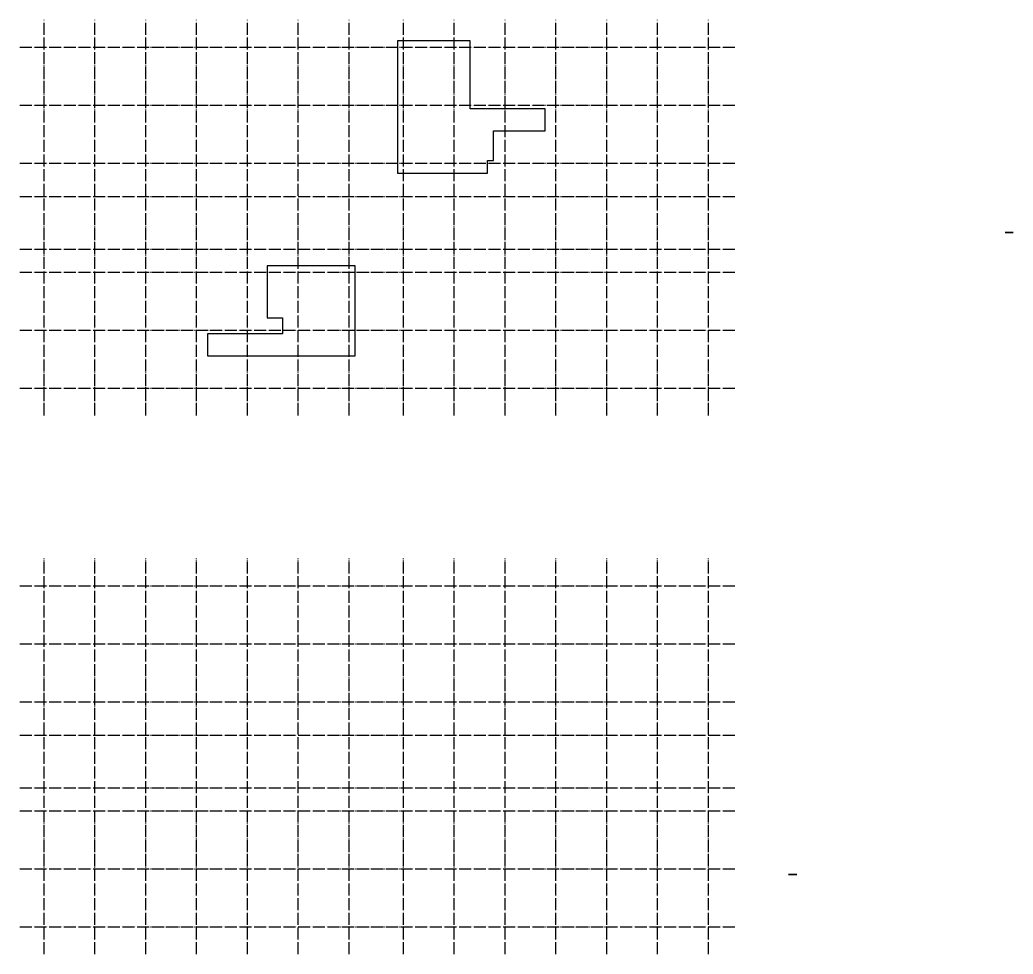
# Model space of a CAD drawing. Extents: x -2209072 to 495824, y -92434 to 572724.
# Drawn here: x 331662 to 495824, y -4500 to 150000 of the extents above; entities that cross this region are included whole.
import ezdxf

# ---------------------------------------------------------------- set-up
doc = ezdxf.new("R2010")
doc.units = 0
doc.header["$LTSCALE"] = 1000
doc.header["$MEASUREMENT"] = 0
doc.linetypes.add('X-104 6#7#平面$0$DOTE', pattern=[2.42, 2, -0.2, 0.02, -0.2])
doc.layers.get('0').update_dxf_attribs({"linetype": 'CONTINUOUS'})
doc.layers.add('6#7#幕墙$0$A-金属背板', color=30, linetype='CONTINUOUS')
doc.layers.add('X-104 6#7#平面$0$A_AXIS-轴线', color=36, linetype='X-104 6#7#平面$0$DOTE')
doc.layers.add('X-104 6#7#平面$0$000建面', color=146, linetype='CONTINUOUS', lineweight=30, plot=False)

# ---------------------------------------------------------------- blocks, each defined once
blk = doc.blocks.new('X-104 6#7#平面$0$dsgdfg')
at = {"layer": 'X-104 6#7#平面$0$A_AXIS-轴线'}
for points in [[(0, -4500), (0, 60900)], [(8400, -4500), (8400, 60900)], [(16800, -4500), (16800, 60900)], [(25200, -4500), (25200, 60900)], [(33600, -4500), (33600, 60900)], [(42000, -4500), (42000, 60900)], [(50400, -4500), (50400, 60900)], [(59400, -4500), (59400, 60900)], [(59400, -4500), (59400, 60900)], [(67800, -4500), (67800, 60900)], [(76200, -4500), (76200, 60900)], [(84600, -4500), (84600, 60900)], [(93000, -4500), (93000, 60900)], [(101400, -4500), (101400, 60900)], [(109800, -4500), (109800, 60900)], [(-4000, 56400), (114300, 56400)], [(-4000, 46800), (114300, 46800)], [(-4000, 37200), (114300, 37200)], [(-4000, 31700), (114300, 31700)], [(-4000, 23000), (114300, 23000)], [(-4000, 19200), (114300, 19200)], [(-4000, 9600), (114300, 9600)], [(-4000, 0), (114300, 0)]]:
    blk.add_lwpolyline(points, dxfattribs=at)
blk = doc.blocks.new('6#7#幕墙')
at = {"layer": '6#7#幕墙$0$A-金属背板'}
for points in [[(495824, 114850), (495824, 114840), (494484, 114840), (494484, 114850)], [(460064, 8670), (460064, 8660), (458724, 8660), (458724, 8670)]]:
    blk.add_lwpolyline(points, close=True, dxfattribs=at)
blk = doc.blocks.new('X-104 6#7#平面')
at = {"layer": 'X-104 6#7#平面$0$000建面', "color": 205}
for points in [[(406062, 135300), (406062, 146550), (404762, 146550), (394062, 146550), (394062, 124650), (408962, 124650), (408962, 126750), (409962, 126750), (409962, 131650), (418462, 131650), (418462, 135300), (406062, 135300)], [(372562, 103750), (372562, 103750), (372562, 100700), (375062, 100700), (375062, 98100), (362662, 98100), (362662, 94450), (387062, 94450), (387062, 94450), (387062, 109350), (375062, 109350), (372562, 109350), (372562, 103750)]]:
    blk.add_lwpolyline(points, dxfattribs=at)
for name, p in [('6#7#幕墙', (0, 0)), ('X-104 6#7#平面$0$dsgdfg', (335662, 89100)), ('X-104 6#7#平面$0$dsgdfg', (335662, 0))]:
    blk.add_blockref(name, p)

msp = doc.modelspace()

# ---------------------------------------------------------------- block references
msp.add_blockref('X-104 6#7#平面', (0, 0))

doc.saveas('drawing.dxf')
